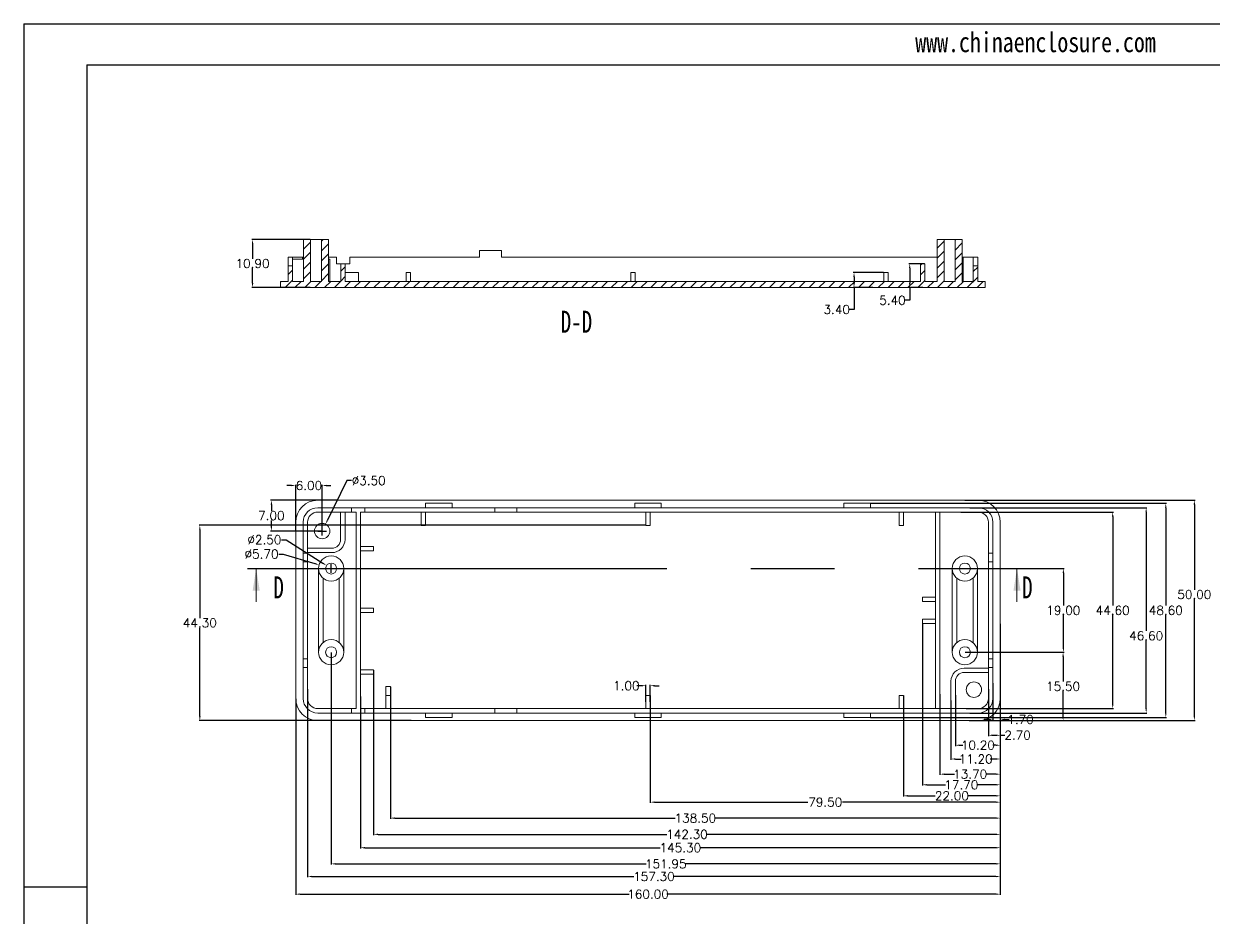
# Model space of a CAD drawing. Header units: inches. Extents: x 3440 to 5010, y 1126 to 1518.
# Drawn here: x 4456.2 to 4726.3, y 1314.8 to 1517.6 of the extents above; entities that cross this region are included whole.
import ezdxf

# ---------------------------------------------------------------- set-up
doc = ezdxf.new("R2010")
doc.units = ezdxf.units.IN
doc.header["$LTSCALE"] = 15
doc.linetypes.add('PHANTOM', pattern=[12.7, 6.35, -1.27, 1.27, -1.27, 1.27, -1.27])
doc.layers.add('文字', color=81, linetype='Continuous')
doc.styles.add('SLDTEXTSTYLE6', font='TXT', dxfattribs={"width": 0.7})
doc.styles.get("Standard").update_dxf_attribs({"font": 'txt', "bigfont": 'gbcbig.shx'})
doc.styles.add('宋体', font='', dxfattribs={"width": 0.8, "height": 3.5})
doc.styles.get('宋体').set_extended_font_data('SimSun')
doc.dimstyles.new('2.5', dxfattribs={"dimtxt": 2, "dimasz": 1, "dimexe": 0.18, "dimexo": 0.0625, "dimgap": 0.09, "dimtad": 0, "dimtih": 1, "dimtoh": 1, "dimzin": 0, "dimdsep": 46, "dimtxsty": 'Standard', "dimcen": 1, "dimadec": 0, "dimazin": 2, "dimtfac": 1, "dimtofl": 0, "dimtmove": 0, "dimatfit": 3, "dimfxl": 0, "dimtolj": 1, "dimtzin": 0, "dimarcsym": 0})

# ---------------------------------------------------------------- blocks, each defined once
blk = doc.blocks.new('*D480')
at = {"color": 0, "lineweight": -2, "transparency": 16777216}
for p, q in [((4676.21, 1367.87), (4676.21, 1359.49)), ((4677.91, 1367.87), (4677.91, 1359.49)), ((4675.21, 1359.67), (4674.21, 1359.67)), ((4678.91, 1359.67), (4679.91, 1359.67))]:
    blk.add_line(p, q, dxfattribs=at)
at = {"color": 0, "transparency": 16777216}
for points in [[(4675.21, 1359.83), (4675.21, 1359.5), (4676.21, 1359.67)], [(4678.91, 1359.83), (4678.91, 1359.5), (4677.91, 1359.67)]]:
    blk.add_solid(points, dxfattribs=at)
at = {"layer": 'Defpoints', "color": 0, "transparency": 16777216}
for p in [(4676.21, 1367.93), (4677.91, 1367.93), (4677.91, 1359.67)]:
    blk.add_point(p, dxfattribs=at)
at = {"color": 0, "transparency": 16777216, "insert": (4682.5, 1359.67), "char_height": 2, "attachment_point": 5}
blk.add_mtext('\\A1;1.70', dxfattribs=at)
blk = doc.blocks.new('*D481')
at = {"color": 0, "lineweight": -2, "transparency": 16777216}
for p, q in [((4675.21, 1366.55), (4675.21, 1355.9)), ((4677.91, 1366.55), (4677.91, 1355.9)), ((4676.21, 1356.08), (4676.91, 1356.08)), ((4677.91, 1356.08), (4678.91, 1356.08))]:
    blk.add_line(p, q, dxfattribs=at)
at = {"color": 0, "transparency": 16777216}
for points in [[(4676.21, 1356.24), (4676.21, 1355.91), (4675.21, 1356.08)], [(4676.91, 1356.24), (4676.91, 1355.91), (4677.91, 1356.08)]]:
    blk.add_solid(points, dxfattribs=at)
at = {"layer": 'Defpoints', "color": 0, "transparency": 16777216}
for p in [(4675.21, 1366.61), (4677.91, 1366.61), (4677.91, 1356.08)]:
    blk.add_point(p, dxfattribs=at)
at = {"color": 0, "transparency": 16777216, "insert": (4681.83, 1356.08), "char_height": 2, "attachment_point": 5}
blk.add_mtext('\\A1;2.70', dxfattribs=at)
blk = doc.blocks.new('*D482')
at = {"color": 0, "lineweight": -2, "transparency": 16777216}
for p, q in [((4677.91, 1367.8), (4677.91, 1353.64)), ((4667.71, 1365.17), (4667.71, 1353.64)), ((4668.71, 1353.82), (4669.39, 1353.82)), ((4676.91, 1353.82), (4676.23, 1353.82))]:
    blk.add_line(p, q, dxfattribs=at)
at = {"color": 0, "transparency": 16777216}
for points in [[(4668.71, 1353.98), (4668.71, 1353.65), (4667.71, 1353.82)], [(4676.91, 1353.98), (4676.91, 1353.65), (4677.91, 1353.82)]]:
    blk.add_solid(points, dxfattribs=at)
at = {"layer": 'Defpoints', "color": 0, "transparency": 16777216}
for p in [(4677.91, 1367.87), (4667.71, 1365.23), (4667.71, 1353.82)]:
    blk.add_point(p, dxfattribs=at)
at = {"color": 0, "transparency": 16777216, "insert": (4672.81, 1353.82), "char_height": 2, "attachment_point": 5}
blk.add_mtext('\\A1;10.20', dxfattribs=at)
blk = doc.blocks.new('*D483')
at = {"color": 0, "lineweight": -2, "transparency": 16777216}
for p, q in [((4677.91, 1367.74), (4677.91, 1350.51)), ((4666.71, 1363.97), (4666.71, 1350.51)), ((4667.71, 1350.69), (4669.05, 1350.69)), ((4676.91, 1350.69), (4675.57, 1350.69))]:
    blk.add_line(p, q, dxfattribs=at)
at = {"color": 0, "transparency": 16777216}
for points in [[(4667.71, 1350.85), (4667.71, 1350.52), (4666.71, 1350.69)], [(4676.91, 1350.85), (4676.91, 1350.52), (4677.91, 1350.69)]]:
    blk.add_solid(points, dxfattribs=at)
at = {"layer": 'Defpoints', "color": 0, "transparency": 16777216}
for p in [(4677.91, 1367.8), (4666.71, 1364.04), (4677.91, 1350.69)]:
    blk.add_point(p, dxfattribs=at)
at = {"color": 0, "transparency": 16777216, "insert": (4672.31, 1350.69), "char_height": 2, "attachment_point": 5}
blk.add_mtext('\\A1;11.20', dxfattribs=at)
blk = doc.blocks.new('*D484')
at = {"color": 0, "lineweight": -2, "transparency": 16777216}
for p, q in [((4664.21, 1365.37), (4664.21, 1347.07)), ((4677.91, 1366.49), (4677.91, 1347.07)), ((4665.21, 1347.25), (4667.47, 1347.25)), ((4676.91, 1347.25), (4674.65, 1347.25))]:
    blk.add_line(p, q, dxfattribs=at)
at = {"color": 0, "transparency": 16777216}
for points in [[(4665.21, 1347.41), (4665.21, 1347.08), (4664.21, 1347.25)], [(4676.91, 1347.41), (4676.91, 1347.08), (4677.91, 1347.25)]]:
    blk.add_solid(points, dxfattribs=at)
at = {"layer": 'Defpoints', "color": 0, "transparency": 16777216}
for p in [(4664.21, 1365.43), (4677.91, 1366.55), (4677.91, 1347.25)]:
    blk.add_point(p, dxfattribs=at)
at = {"color": 0, "transparency": 16777216, "insert": (4671.06, 1347.25), "char_height": 2, "attachment_point": 5}
blk.add_mtext('\\A1;13.70', dxfattribs=at)
blk = doc.blocks.new('*D485')
at = {"color": 0, "lineweight": -2, "transparency": 16777216}
for p, q in [((4677.91, 1367.68), (4677.91, 1342.15)), ((4655.91, 1365.07), (4655.91, 1342.15)), ((4656.91, 1342.33), (4663.15, 1342.33)), ((4676.91, 1342.33), (4670.67, 1342.33))]:
    blk.add_line(p, q, dxfattribs=at)
at = {"color": 0, "transparency": 16777216}
for points in [[(4656.91, 1342.5), (4656.91, 1342.16), (4655.91, 1342.33)], [(4676.91, 1342.5), (4676.91, 1342.16), (4677.91, 1342.33)]]:
    blk.add_solid(points, dxfattribs=at)
at = {"layer": 'Defpoints', "color": 0, "transparency": 16777216}
for p in [(4677.91, 1367.74), (4655.91, 1365.13), (4677.91, 1342.33)]:
    blk.add_point(p, dxfattribs=at)
at = {"color": 0, "transparency": 16777216, "insert": (4666.91, 1342.33), "char_height": 2, "attachment_point": 5}
blk.add_mtext('\\A1;22.00', dxfattribs=at)
blk = doc.blocks.new('*D486')
at = {"color": 0, "lineweight": -2, "transparency": 16777216}
for p, q in [((4677.91, 1367.62), (4677.91, 1340.71)), ((4598.41, 1365.07), (4598.41, 1340.71)), ((4599.41, 1340.89), (4634.24, 1340.89)), ((4676.91, 1340.89), (4642.08, 1340.89))]:
    blk.add_line(p, q, dxfattribs=at)
at = {"color": 0, "transparency": 16777216}
for points in [[(4599.41, 1341.06), (4599.41, 1340.73), (4598.41, 1340.89)], [(4676.91, 1341.06), (4676.91, 1340.73), (4677.91, 1340.89)]]:
    blk.add_solid(points, dxfattribs=at)
at = {"layer": 'Defpoints', "color": 0, "transparency": 16777216}
for p in [(4677.91, 1367.68), (4598.41, 1365.13), (4677.91, 1340.89)]:
    blk.add_point(p, dxfattribs=at)
at = {"color": 0, "transparency": 16777216, "insert": (4638.16, 1340.89), "char_height": 2, "attachment_point": 5}
blk.add_mtext('\\A1;79.50', dxfattribs=at)
blk = doc.blocks.new('*D487')
at = {"color": 0, "lineweight": -2, "transparency": 16777216}
for p, q in [((4677.91, 1372.6), (4677.91, 1337.09)), ((4539.41, 1367.07), (4539.41, 1337.09)), ((4540.41, 1337.27), (4604.07, 1337.27)), ((4676.91, 1337.27), (4613.25, 1337.27))]:
    blk.add_line(p, q, dxfattribs=at)
at = {"color": 0, "transparency": 16777216}
for points in [[(4540.41, 1337.44), (4540.41, 1337.11), (4539.41, 1337.27)], [(4676.91, 1337.44), (4676.91, 1337.11), (4677.91, 1337.27)]]:
    blk.add_solid(points, dxfattribs=at)
at = {"layer": 'Defpoints', "color": 0, "transparency": 16777216}
for p in [(4677.91, 1372.66), (4539.41, 1367.13), (4677.91, 1337.27)]:
    blk.add_point(p, dxfattribs=at)
at = {"color": 0, "transparency": 16777216, "insert": (4608.66, 1337.27), "char_height": 2, "attachment_point": 5}
blk.add_mtext('\\A1;138.50', dxfattribs=at)
blk = doc.blocks.new('*D488')
at = {"color": 0, "lineweight": -2, "transparency": 16777216}
for p, q in [((4677.91, 1367.55), (4677.91, 1330.37)), ((4532.61, 1364.87), (4532.61, 1330.37)), ((4533.61, 1330.55), (4600.67, 1330.55)), ((4676.91, 1330.55), (4609.85, 1330.55))]:
    blk.add_line(p, q, dxfattribs=at)
at = {"color": 0, "transparency": 16777216}
for points in [[(4533.61, 1330.71), (4533.61, 1330.38), (4532.61, 1330.55)], [(4676.91, 1330.71), (4676.91, 1330.38), (4677.91, 1330.55)]]:
    blk.add_solid(points, dxfattribs=at)
at = {"layer": 'Defpoints', "color": 0, "transparency": 16777216}
for p in [(4677.91, 1367.62), (4532.61, 1364.93), (4677.91, 1330.55)]:
    blk.add_point(p, dxfattribs=at)
at = {"color": 0, "transparency": 16777216, "insert": (4605.26, 1330.55), "char_height": 2, "attachment_point": 5}
blk.add_mtext('\\A1;145.30', dxfattribs=at)
blk = doc.blocks.new('*D489')
at = {"color": 0, "lineweight": -2, "transparency": 16777216}
for p, q in [((4677.91, 1370.19), (4677.91, 1323.84)), ((4520.61, 1366.54), (4520.61, 1323.84)), ((4521.61, 1324.02), (4594.67, 1324.02)), ((4676.91, 1324.02), (4603.85, 1324.02))]:
    blk.add_line(p, q, dxfattribs=at)
at = {"color": 0, "transparency": 16777216}
for points in [[(4521.61, 1324.18), (4521.61, 1323.85), (4520.61, 1324.02)], [(4676.91, 1324.18), (4676.91, 1323.85), (4677.91, 1324.02)]]:
    blk.add_solid(points, dxfattribs=at)
at = {"layer": 'Defpoints', "color": 0, "transparency": 16777216}
for p in [(4677.91, 1370.25), (4520.61, 1366.61), (4677.91, 1324.02)]:
    blk.add_point(p, dxfattribs=at)
at = {"color": 0, "transparency": 16777216, "insert": (4599.26, 1324.02), "char_height": 2, "attachment_point": 5}
blk.add_mtext('\\A1;157.30', dxfattribs=at)
blk = doc.blocks.new('*D490')
at = {"color": 0, "lineweight": -2, "transparency": 16777216}
for p, q in [((4517.91, 1364.37), (4517.91, 1319.83)), ((4677.91, 1366.55), (4677.91, 1319.83)), ((4518.91, 1320.01), (4593.65, 1320.01)), ((4676.91, 1320.01), (4602.17, 1320.01))]:
    blk.add_line(p, q, dxfattribs=at)
at = {"color": 0, "transparency": 16777216}
for points in [[(4518.91, 1320.18), (4518.91, 1319.85), (4517.91, 1320.01)], [(4676.91, 1320.18), (4676.91, 1319.85), (4677.91, 1320.01)]]:
    blk.add_solid(points, dxfattribs=at)
at = {"layer": 'Defpoints', "color": 0, "transparency": 16777216}
for p in [(4517.91, 1364.43), (4677.91, 1366.61), (4677.91, 1320.01)]:
    blk.add_point(p, dxfattribs=at)
at = {"color": 0, "transparency": 16777216, "insert": (4597.91, 1320.01), "char_height": 2, "attachment_point": 5}
blk.add_mtext('\\A1;160.00', dxfattribs=at)
blk = doc.blocks.new('*D491')
at = {"color": 0, "lineweight": -2, "transparency": 16777216}
for p, q in [((4596.41, 1367.33), (4595.41, 1367.33)), ((4597.41, 1363.69), (4597.41, 1367.51)), ((4598.41, 1363.69), (4598.41, 1367.51)), ((4599.41, 1367.33), (4600.41, 1367.33))]:
    blk.add_line(p, q, dxfattribs=at)
at = {"color": 0, "transparency": 16777216}
for points in [[(4596.41, 1367.49), (4596.41, 1367.16), (4597.41, 1367.33)], [(4599.41, 1367.49), (4599.41, 1367.16), (4598.41, 1367.33)]]:
    blk.add_solid(points, dxfattribs=at)
at = {"layer": 'Defpoints', "color": 0, "transparency": 16777216}
for p in [(4597.41, 1367.33), (4597.41, 1363.63), (4598.41, 1363.63)]:
    blk.add_point(p, dxfattribs=at)
at = {"color": 0, "transparency": 16777216, "insert": (4592.99, 1367.33), "char_height": 2, "attachment_point": 5}
blk.add_mtext('\\A1;1.00', dxfattribs=at)
blk = doc.blocks.new('*D492')
at = {"color": 0, "lineweight": -2, "transparency": 16777216}
for p, q in [((4660.21, 1381.37), (4660.21, 1344.66)), ((4677.91, 1381.37), (4677.91, 1344.66)), ((4661.21, 1344.84), (4665.47, 1344.84)), ((4676.91, 1344.84), (4672.65, 1344.84))]:
    blk.add_line(p, q, dxfattribs=at)
at = {"color": 0, "transparency": 16777216}
for points in [[(4661.21, 1345.01), (4661.21, 1344.68), (4660.21, 1344.84)], [(4676.91, 1345.01), (4676.91, 1344.68), (4677.91, 1344.84)]]:
    blk.add_solid(points, dxfattribs=at)
at = {"layer": 'Defpoints', "color": 0, "transparency": 16777216}
for p in [(4660.21, 1381.43), (4677.91, 1381.43), (4677.91, 1344.84)]:
    blk.add_point(p, dxfattribs=at)
at = {"color": 0, "transparency": 16777216, "insert": (4669.06, 1344.84), "char_height": 2, "attachment_point": 5}
blk.add_mtext('\\A1;17.70', dxfattribs=at)
blk = doc.blocks.new('*D493')
at = {"color": 0, "lineweight": -2, "transparency": 16777216}
for p, q in [((4535.61, 1370.87), (4535.61, 1333.41)), ((4677.91, 1370.87), (4677.91, 1333.41)), ((4536.61, 1333.59), (4602.17, 1333.59)), ((4676.91, 1333.59), (4611.35, 1333.59))]:
    blk.add_line(p, q, dxfattribs=at)
at = {"color": 0, "transparency": 16777216}
for points in [[(4536.61, 1333.75), (4536.61, 1333.42), (4535.61, 1333.59)], [(4676.91, 1333.75), (4676.91, 1333.42), (4677.91, 1333.59)]]:
    blk.add_solid(points, dxfattribs=at)
at = {"layer": 'Defpoints', "color": 0, "transparency": 16777216}
for p in [(4535.61, 1370.93), (4677.91, 1370.93), (4677.91, 1333.59)]:
    blk.add_point(p, dxfattribs=at)
at = {"color": 0, "transparency": 16777216, "insert": (4606.76, 1333.59), "char_height": 2, "attachment_point": 5}
blk.add_mtext('\\A1;142.30', dxfattribs=at)
blk = doc.blocks.new('*D494')
at = {"color": 0, "lineweight": -2, "transparency": 16777216}
for p, q in [((4525.96, 1374.87), (4525.96, 1326.71)), ((4677.91, 1373.86), (4677.91, 1326.71)), ((4526.96, 1326.89), (4597.51, 1326.89)), ((4676.91, 1326.89), (4606.36, 1326.89))]:
    blk.add_line(p, q, dxfattribs=at)
at = {"color": 0, "transparency": 16777216}
for points in [[(4526.96, 1327.06), (4526.96, 1326.73), (4525.96, 1326.89)], [(4676.91, 1327.06), (4676.91, 1326.73), (4677.91, 1326.89)]]:
    blk.add_solid(points, dxfattribs=at)
at = {"layer": 'Defpoints', "color": 0, "transparency": 16777216}
for p in [(4525.96, 1374.93), (4677.91, 1373.93), (4677.91, 1326.89)]:
    blk.add_point(p, dxfattribs=at)
at = {"color": 0, "transparency": 16777216, "insert": (4601.94, 1326.89), "char_height": 2, "attachment_point": 5}
blk.add_mtext('\\A1;151.95', dxfattribs=at)
blk = doc.blocks.new('*D495')
at = {"color": 0, "lineweight": -2, "transparency": 16777216}
for p, q in [((4516.91, 1412.76), (4515.91, 1412.76)), ((4517.91, 1402.49), (4517.91, 1412.94)), ((4523.91, 1402.49), (4523.91, 1412.94)), ((4524.91, 1412.76), (4525.91, 1412.76))]:
    blk.add_line(p, q, dxfattribs=at)
at = {"color": 0, "transparency": 16777216}
for points in [[(4516.91, 1412.93), (4516.91, 1412.6), (4517.91, 1412.76)], [(4524.91, 1412.93), (4524.91, 1412.6), (4523.91, 1412.76)]]:
    blk.add_solid(points, dxfattribs=at)
at = {"layer": 'Defpoints', "color": 0, "transparency": 16777216}
for p in [(4517.91, 1412.76), (4517.91, 1402.43), (4523.91, 1402.43)]:
    blk.add_point(p, dxfattribs=at)
at = {"color": 0, "transparency": 16777216, "insert": (4520.91, 1412.76), "char_height": 2, "attachment_point": 5}
blk.add_mtext('\\A1;6.00', dxfattribs=at)
blk = doc.blocks.new('*D496')
at = {"color": 0, "lineweight": -2, "transparency": 16777216}
for p, q in [((4527.52, 1409.43), (4512.21, 1409.43)), ((4512.39, 1408.43), (4512.39, 1407.02)), ((4512.39, 1403.43), (4512.39, 1404.84)), ((4523.85, 1402.43), (4512.21, 1402.43))]:
    blk.add_line(p, q, dxfattribs=at)
at = {"color": 0, "transparency": 16777216}
for points in [[(4512.23, 1408.43), (4512.56, 1408.43), (4512.39, 1409.43)], [(4512.23, 1403.43), (4512.56, 1403.43), (4512.39, 1402.43)]]:
    blk.add_solid(points, dxfattribs=at)
at = {"layer": 'Defpoints', "color": 0, "transparency": 16777216}
for p in [(4512.39, 1409.43), (4527.59, 1409.43), (4523.91, 1402.43)]:
    blk.add_point(p, dxfattribs=at)
at = {"color": 0, "transparency": 16777216, "insert": (4512.39, 1405.93), "char_height": 2, "attachment_point": 5}
blk.add_mtext('\\A1;7.00', dxfattribs=at)
blk = doc.blocks.new('*D497')
at = {"color": 0, "lineweight": -2, "transparency": 16777216}
for p, q in [((4529.55, 1413.88), (4525.13, 1404.89)), ((4530.55, 1413.88), (4529.55, 1413.88)), ((4522.91, 1402.43), (4524.91, 1402.43)), ((4523.91, 1401.43), (4523.91, 1403.43))]:
    blk.add_line(p, q, dxfattribs=at)
at = {"color": 0, "transparency": 16777216}
blk.add_solid([(4524.98, 1404.97), (4525.28, 1404.82), (4524.68, 1404)], dxfattribs=at)
at = {"layer": 'Defpoints', "color": 0, "transparency": 16777216}
for p in [(4524.68, 1404), (4523.14, 1400.86)]:
    blk.add_point(p, dxfattribs=at)
at = {"color": 0, "transparency": 16777216, "insert": (4534.48, 1413.88), "char_height": 2, "attachment_point": 5}
blk.add_mtext('\\A1;∅3.50', dxfattribs=at)
blk = doc.blocks.new('*D498')
at = {"color": 0, "lineweight": -2, "transparency": 16777216}
for p, q in [((4514.07, 1397.21), (4515.07, 1397.21)), ((4515.07, 1397.21), (4522.27, 1395.04)), ((4524.96, 1393.93), (4526.96, 1393.93)), ((4525.96, 1392.93), (4525.96, 1394.93))]:
    blk.add_line(p, q, dxfattribs=at)
at = {"color": 0, "transparency": 16777216}
blk.add_solid([(4522.32, 1395.2), (4522.23, 1394.88), (4523.23, 1394.75)], dxfattribs=at)
at = {"layer": 'Defpoints', "color": 0, "transparency": 16777216}
for p in [(4523.23, 1394.75), (4528.69, 1393.11)]:
    blk.add_point(p, dxfattribs=at)
at = {"color": 0, "transparency": 16777216, "insert": (4510.15, 1397.21), "char_height": 2, "attachment_point": 5}
blk.add_mtext('\\A1;∅5.70', dxfattribs=at)
blk = doc.blocks.new('*D499')
at = {"color": 0, "lineweight": -2, "transparency": 16777216}
for p, q in [((4514.72, 1400.46), (4515.72, 1400.46)), ((4515.72, 1400.46), (4524.06, 1395.14)), ((4524.96, 1393.93), (4526.96, 1393.93)), ((4525.96, 1392.93), (4525.96, 1394.93))]:
    blk.add_line(p, q, dxfattribs=at)
at = {"color": 0, "transparency": 16777216}
blk.add_solid([(4524.15, 1395.28), (4523.97, 1395), (4524.91, 1394.6)], dxfattribs=at)
at = {"layer": 'Defpoints', "color": 0, "transparency": 16777216}
for p in [(4524.91, 1394.6), (4527.01, 1393.26)]:
    blk.add_point(p, dxfattribs=at)
at = {"color": 0, "transparency": 16777216, "insert": (4510.8, 1400.46), "char_height": 2, "attachment_point": 5}
blk.add_mtext('\\A1;∅2.50', dxfattribs=at)
blk = doc.blocks.new('*D501')
at = {"color": 0, "lineweight": -2, "transparency": 16777216}
for p, q in [((4669.85, 1409.43), (4722.15, 1409.43)), ((4721.97, 1408.43), (4721.97, 1389.12)), ((4721.97, 1360.43), (4721.97, 1386.94)), ((4670.85, 1359.43), (4722.15, 1359.43))]:
    blk.add_line(p, q, dxfattribs=at)
at = {"color": 0, "transparency": 16777216}
for points in [[(4721.81, 1408.43), (4722.14, 1408.43), (4721.97, 1409.43)], [(4721.81, 1360.43), (4722.14, 1360.43), (4721.97, 1359.43)]]:
    blk.add_solid(points, dxfattribs=at)
at = {"layer": 'Defpoints', "color": 0, "transparency": 16777216}
for p in [(4669.79, 1409.43), (4721.97, 1409.43), (4670.79, 1359.43)]:
    blk.add_point(p, dxfattribs=at)
at = {"color": 0, "transparency": 16777216, "insert": (4721.97, 1388.03), "char_height": 2, "attachment_point": 5}
blk.add_mtext('\\A1;50.00', dxfattribs=at)
blk = doc.blocks.new('*D502')
at = {"color": 0, "lineweight": -2, "transparency": 16777216}
for p, q in [((4670.99, 1407.73), (4711.21, 1407.73)), ((4711.03, 1406.73), (4711.03, 1379.75)), ((4711.03, 1362.13), (4711.03, 1377.57)), ((4670.99, 1361.13), (4711.21, 1361.13))]:
    blk.add_line(p, q, dxfattribs=at)
at = {"color": 0, "transparency": 16777216}
for points in [[(4710.86, 1406.73), (4711.2, 1406.73), (4711.03, 1407.73)], [(4710.86, 1362.13), (4711.2, 1362.13), (4711.03, 1361.13)]]:
    blk.add_solid(points, dxfattribs=at)
at = {"layer": 'Defpoints', "color": 0, "transparency": 16777216}
for p in [(4670.93, 1407.73), (4711.03, 1407.73), (4670.93, 1361.13)]:
    blk.add_point(p, dxfattribs=at)
at = {"color": 0, "transparency": 16777216, "insert": (4711.03, 1378.66), "char_height": 2, "attachment_point": 5}
blk.add_mtext('\\A1;46.60', dxfattribs=at)
blk = doc.blocks.new('*D503')
at = {"color": 0, "lineweight": -2, "transparency": 16777216}
for p, q in [((4668.91, 1406.73), (4703.61, 1406.73)), ((4703.43, 1405.73), (4703.43, 1385.52)), ((4703.43, 1363.13), (4703.43, 1383.34)), ((4670.18, 1362.13), (4703.61, 1362.13))]:
    blk.add_line(p, q, dxfattribs=at)
at = {"color": 0, "transparency": 16777216}
for points in [[(4703.26, 1405.73), (4703.6, 1405.73), (4703.43, 1406.73)], [(4703.26, 1363.13), (4703.6, 1363.13), (4703.43, 1362.13)]]:
    blk.add_solid(points, dxfattribs=at)
at = {"layer": 'Defpoints', "color": 0, "transparency": 16777216}
for p in [(4668.85, 1406.73), (4670.12, 1362.13), (4703.43, 1362.13)]:
    blk.add_point(p, dxfattribs=at)
at = {"color": 0, "transparency": 16777216, "insert": (4703.43, 1384.43), "char_height": 2, "attachment_point": 5}
blk.add_mtext('\\A1;44.60', dxfattribs=at)
blk = doc.blocks.new('*D504')
at = {"color": 0, "lineweight": -2, "transparency": 16777216}
for p, q in [((4669.92, 1393.93), (4692.41, 1393.93)), ((4692.23, 1392.93), (4692.23, 1385.52)), ((4692.23, 1375.93), (4692.23, 1383.34)), ((4669.92, 1374.93), (4692.41, 1374.93))]:
    blk.add_line(p, q, dxfattribs=at)
at = {"color": 0, "transparency": 16777216}
for points in [[(4692.06, 1392.93), (4692.4, 1392.93), (4692.23, 1393.93)], [(4692.06, 1375.93), (4692.4, 1375.93), (4692.23, 1374.93)]]:
    blk.add_solid(points, dxfattribs=at)
at = {"layer": 'Defpoints', "color": 0, "transparency": 16777216}
for p in [(4669.86, 1393.93), (4669.86, 1374.93), (4692.23, 1374.93)]:
    blk.add_point(p, dxfattribs=at)
at = {"color": 0, "transparency": 16777216, "insert": (4692.23, 1384.43), "char_height": 2, "attachment_point": 5}
blk.add_mtext('\\A1;19.00', dxfattribs=at)
blk = doc.blocks.new('*D505')
at = {"color": 0, "lineweight": -2, "transparency": 16777216}
for p, q in [((4669.92, 1374.93), (4692.34, 1374.93)), ((4692.16, 1373.93), (4692.16, 1368.27)), ((4692.16, 1360.43), (4692.16, 1366.09)), ((4670.92, 1359.43), (4692.34, 1359.43))]:
    blk.add_line(p, q, dxfattribs=at)
at = {"color": 0, "transparency": 16777216}
for points in [[(4691.99, 1373.93), (4692.33, 1373.93), (4692.16, 1374.93)], [(4691.99, 1360.43), (4692.33, 1360.43), (4692.16, 1359.43)]]:
    blk.add_solid(points, dxfattribs=at)
at = {"layer": 'Defpoints', "color": 0, "transparency": 16777216}
for p in [(4669.86, 1374.93), (4670.85, 1359.43), (4692.16, 1359.43)]:
    blk.add_point(p, dxfattribs=at)
at = {"color": 0, "transparency": 16777216, "insert": (4692.16, 1367.18), "char_height": 2, "attachment_point": 5}
blk.add_mtext('\\A1;15.50', dxfattribs=at)
blk = doc.blocks.new('*D506')
at = {"color": 0, "lineweight": -2, "transparency": 16777216}
for p, q in [((4597.35, 1403.73), (4495.96, 1403.73)), ((4496.14, 1402.73), (4496.14, 1382.67)), ((4496.14, 1360.43), (4496.14, 1380.49)), ((4544.14, 1359.43), (4495.96, 1359.43))]:
    blk.add_line(p, q, dxfattribs=at)
at = {"color": 0, "transparency": 16777216}
for points in [[(4495.97, 1402.73), (4496.31, 1402.73), (4496.14, 1403.73)], [(4495.97, 1360.43), (4496.31, 1360.43), (4496.14, 1359.43)]]:
    blk.add_solid(points, dxfattribs=at)
at = {"layer": 'Defpoints', "color": 0, "transparency": 16777216}
for p in [(4597.41, 1403.73), (4496.14, 1359.43), (4544.21, 1359.43)]:
    blk.add_point(p, dxfattribs=at)
at = {"color": 0, "transparency": 16777216, "insert": (4496.14, 1381.58), "char_height": 2, "attachment_point": 5}
blk.add_mtext('\\A1;44.30', dxfattribs=at)
blk = doc.blocks.new('*D507')
at = {"color": 0, "lineweight": -2, "transparency": 16777216}
for p, q in [((4648.47, 1408.73), (4715.67, 1408.73)), ((4715.49, 1407.73), (4715.49, 1385.52)), ((4715.49, 1361.13), (4715.49, 1383.34)), ((4648.47, 1360.13), (4715.67, 1360.13))]:
    blk.add_line(p, q, dxfattribs=at)
at = {"color": 0, "transparency": 16777216}
for points in [[(4715.32, 1407.73), (4715.65, 1407.73), (4715.49, 1408.73)], [(4715.32, 1361.13), (4715.65, 1361.13), (4715.49, 1360.13)]]:
    blk.add_solid(points, dxfattribs=at)
at = {"layer": 'Defpoints', "color": 0, "transparency": 16777216}
for p in [(4648.41, 1408.73), (4648.41, 1360.13), (4715.49, 1360.13)]:
    blk.add_point(p, dxfattribs=at)
at = {"color": 0, "transparency": 16777216, "insert": (4715.49, 1384.43), "char_height": 2, "attachment_point": 5}
blk.add_mtext('\\A1;48.60', dxfattribs=at)
blk = doc.blocks.new('*D521')
at = {"color": 0, "lineweight": -2, "transparency": 16777216}
for p, q in [((4521.21, 1468.61), (4507.94, 1468.61)), ((4508.12, 1467.61), (4508.12, 1464.25)), ((4508.12, 1458.71), (4508.12, 1462.07)), ((4521.21, 1457.71), (4507.94, 1457.71))]:
    blk.add_line(p, q, dxfattribs=at)
at = {"color": 0, "transparency": 16777216}
for points in [[(4507.95, 1467.61), (4508.28, 1467.61), (4508.12, 1468.61)], [(4507.95, 1458.71), (4508.28, 1458.71), (4508.12, 1457.71)]]:
    blk.add_solid(points, dxfattribs=at)
at = {"layer": 'Defpoints', "color": 0, "transparency": 16777216}
for p in [(4521.28, 1468.61), (4508.12, 1457.71), (4521.28, 1457.71)]:
    blk.add_point(p, dxfattribs=at)
at = {"color": 0, "transparency": 16777216, "insert": (4508.12, 1463.16), "char_height": 2, "attachment_point": 5}
blk.add_mtext('\\A1;10.90', dxfattribs=at)
blk = doc.blocks.new('*D522')
at = {"color": 0, "lineweight": -2, "transparency": 16777216}
for p, q in [((4651.41, 1461.11), (4644.51, 1461.11)), ((4644.69, 1460.11), (4644.69, 1458.71)), ((4648.94, 1457.71), (4644.51, 1457.71)), ((4644.69, 1457.71), (4644.69, 1452.71)), ((4644.69, 1452.71), (4643.69, 1452.71))]:
    blk.add_line(p, q, dxfattribs=at)
at = {"color": 0, "transparency": 16777216}
for points in [[(4644.53, 1460.11), (4644.86, 1460.11), (4644.69, 1461.11)], [(4644.53, 1458.71), (4644.86, 1458.71), (4644.69, 1457.71)]]:
    blk.add_solid(points, dxfattribs=at)
at = {"layer": 'Defpoints', "color": 0, "transparency": 16777216}
for p in [(4644.69, 1461.11), (4651.48, 1461.11), (4649, 1457.71)]:
    blk.add_point(p, dxfattribs=at)
at = {"color": 0, "transparency": 16777216, "insert": (4640.77, 1452.71), "char_height": 2, "attachment_point": 5}
blk.add_mtext('\\A1;3.40', dxfattribs=at)
blk = doc.blocks.new('*D523')
at = {"color": 0, "lineweight": -2, "transparency": 16777216}
for p, q in [((4660.71, 1463.11), (4657.16, 1463.11)), ((4657.34, 1462.11), (4657.34, 1458.71)), ((4660.35, 1457.71), (4657.16, 1457.71)), ((4657.34, 1457.71), (4657.34, 1454.8)), ((4657.34, 1454.8), (4656.34, 1454.8))]:
    blk.add_line(p, q, dxfattribs=at)
at = {"color": 0, "transparency": 16777216}
for points in [[(4657.17, 1462.11), (4657.51, 1462.11), (4657.34, 1463.11)], [(4657.17, 1458.71), (4657.51, 1458.71), (4657.34, 1457.71)]]:
    blk.add_solid(points, dxfattribs=at)
at = {"layer": 'Defpoints', "color": 0, "transparency": 16777216}
for p in [(4660.78, 1463.11), (4657.34, 1457.71), (4660.42, 1457.71)]:
    blk.add_point(p, dxfattribs=at)
at = {"color": 0, "transparency": 16777216, "insert": (4653.42, 1454.8), "char_height": 2, "attachment_point": 5}
blk.add_mtext('\\A1;5.40', dxfattribs=at)

msp = doc.modelspace()

# ---------------------------------------------------------------- hatches: boundary and pattern name
at = {"linetype": 'Continuous', "lineweight": 0}
h = msp.add_hatch(dxfattribs=at)
h.set_pattern_fill('ANSI31', color=4, scale=0.5, style=0)
h.paths.add_polyline_path([(4525.375, 1459.106), (4525.375, 1468.606), (4523.775, 1468.606), (4523.775, 1459.106), (4521.275, 1459.106), (4521.275, 1468.606), (4519.675, 1468.606), (4519.675, 1459.106), (4517.175, 1459.106), (4517.175, 1462.606), (4516.175, 1462.606), (4516.175, 1459.106), (4514.475, 1459.106), (4514.475, 1457.706), (4674.475, 1457.706), (4674.475, 1459.106), (4672.775, 1459.106), (4672.775, 1462.606), (4671.775, 1462.606), (4671.775, 1459.106), (4669.275, 1459.106), (4669.275, 1468.606), (4667.675, 1468.606), (4667.675, 1459.106), (4665.175, 1459.106), (4665.175, 1468.606), (4663.575, 1468.606), (4663.575, 1459.106), (4660.775, 1459.106), (4660.775, 1463.106), (4659.775, 1463.106), (4659.775, 1459.106), (4529.175, 1459.106), (4529.175, 1463.106), (4528.175, 1463.106), (4528.175, 1459.106)], flags=0)

# ---------------------------------------------------------------- linework, layer by layer
for p, q in [((4456.165, 1517.567), (5010.438, 1517.567)), ((4456.165, 1517.567), (4456.165, 1125.657)), ((4470.507, 1508.236), (5001.107, 1508.236)), ((4470.507, 1508.236), (4470.507, 1134.988)), ((4470.507, 1321.612), (4456.165, 1321.612))]:
    msp.add_line(p, q)
at = {"color": 7, "linetype": 'Continuous', "lineweight": 15}
for p, q in [((4519.675, 1468.606), (4519.675, 1459.106)), ((4521.275, 1468.606), (4519.675, 1468.606)), ((4521.275, 1459.106), (4521.275, 1468.606)), ((4523.775, 1468.606), (4521.275, 1468.606)), ((4523.775, 1468.606), (4523.775, 1459.106)), ((4525.375, 1468.606), (4523.775, 1468.606)), ((4525.375, 1468.606), (4525.375, 1459.106)), ((4663.575, 1468.606), (4663.575, 1459.106)), ((4665.175, 1468.606), (4663.575, 1468.606)), ((4665.175, 1468.606), (4665.175, 1459.106)), ((4665.175, 1468.606), (4667.675, 1468.606)), ((4667.675, 1459.106), (4667.675, 1468.606)), ((4669.275, 1468.606), (4667.675, 1468.606)), ((4669.275, 1459.106), (4669.275, 1468.606)), ((4517.175, 1464.606), (4516.175, 1464.606)), ((4516.175, 1462.606), (4516.175, 1464.606)), ((4517.175, 1464.606), (4517.175, 1462.606)), ((4519.475, 1464.606), (4517.175, 1464.606)), ((4517.175, 1464.106), (4519.675, 1464.106)), ((4519.675, 1464.606), (4519.475, 1464.606)), ((4527.175, 1464.606), (4525.375, 1464.606)), ((4525.375, 1464.106), (4525.675, 1464.106)), ((4525.675, 1464.106), (4525.675, 1459.106)), ((4527.175, 1463.106), (4527.175, 1464.606)), ((4530.175, 1463.106), (4530.175, 1464.606)), ((4559.675, 1464.606), (4530.175, 1464.606)), ((4559.675, 1466.106), (4559.675, 1464.606)), ((4559.675, 1466.106), (4564.675, 1466.106)), ((4564.675, 1466.106), (4564.675, 1464.606)), ((4663.575, 1464.606), (4564.675, 1464.606)), ((4669.475, 1464.606), (4669.275, 1464.606)), ((4669.475, 1464.606), (4669.475, 1459.106)), ((4671.775, 1464.606), (4669.475, 1464.606)), ((4671.775, 1464.606), (4672.775, 1464.606)), ((4671.775, 1462.606), (4671.775, 1464.606)), ((4672.775, 1464.606), (4672.775, 1462.606)), ((4516.175, 1459.106), (4516.175, 1462.606)), ((4517.175, 1462.606), (4516.175, 1462.606)), ((4517.175, 1459.106), (4517.175, 1462.606)), ((4527.175, 1463.106), (4528.175, 1463.106)), ((4528.175, 1459.106), (4528.175, 1463.106)), ((4529.175, 1463.106), (4528.175, 1463.106)), ((4529.175, 1463.106), (4529.175, 1459.106)), ((4529.175, 1463.106), (4530.175, 1463.106)), ((4659.775, 1463.106), (4659.775, 1459.106)), ((4660.775, 1463.106), (4659.775, 1463.106)), ((4660.775, 1459.106), (4660.775, 1463.106)), ((4671.775, 1462.606), (4671.775, 1459.106)), ((4672.775, 1462.606), (4671.775, 1462.606)), ((4672.775, 1462.606), (4672.775, 1459.106)), ((4514.475, 1459.106), (4516.175, 1459.106)), ((4514.475, 1457.706), (4514.475, 1459.106)), ((4517.175, 1459.106), (4519.675, 1459.106)), ((4521.275, 1459.106), (4523.775, 1459.106)), ((4525.375, 1459.106), (4528.175, 1459.106)), ((4529.175, 1461.106), (4532.175, 1461.106)), ((4529.175, 1459.106), (4659.775, 1459.106)), ((4532.175, 1461.106), (4532.175, 1459.106)), ((4542.975, 1461.106), (4542.975, 1459.106)), ((4542.975, 1461.106), (4543.975, 1461.106)), ((4543.975, 1461.106), (4543.975, 1459.106)), ((4594.975, 1461.106), (4593.975, 1461.106)), ((4593.975, 1461.106), (4593.975, 1459.106)), ((4594.975, 1461.106), (4594.975, 1459.106)), ((4652.475, 1461.106), (4651.475, 1461.106)), ((4651.475, 1461.106), (4651.475, 1459.106)), ((4652.475, 1461.106), (4652.475, 1459.106)), ((4660.775, 1459.106), (4663.575, 1459.106)), ((4665.175, 1459.106), (4667.675, 1459.106)), ((4669.275, 1459.106), (4671.775, 1459.106)), ((4672.775, 1459.106), (4674.475, 1459.106)), ((4674.475, 1459.106), (4674.475, 1457.706)), ((4514.475, 1457.706), (4674.475, 1457.706)), ((4672.91, 1409.428), (4522.91, 1409.428)), ((4530.61, 1407.728), (4522.91, 1407.728)), ((4530.61, 1406.728), (4530.61, 1407.728)), ((4533.61, 1407.728), (4530.61, 1407.728)), ((4533.61, 1407.728), (4533.61, 1406.728)), ((4563.11, 1407.728), (4533.61, 1407.728)), ((4547.41, 1407.728), (4547.41, 1408.728)), ((4547.41, 1408.728), (4553.41, 1408.728)), ((4553.41, 1408.728), (4553.41, 1407.728)), ((4568.11, 1407.728), (4563.11, 1407.728)), ((4563.11, 1407.728), (4563.11, 1406.728)), ((4568.11, 1406.728), (4568.11, 1407.728)), ((4672.91, 1407.728), (4568.11, 1407.728)), ((4594.91, 1407.728), (4594.91, 1408.728)), ((4594.91, 1408.728), (4600.91, 1408.728)), ((4600.91, 1408.728), (4600.91, 1407.728)), ((4642.41, 1408.728), (4648.41, 1408.728)), ((4642.41, 1407.728), (4642.41, 1408.728)), ((4648.41, 1408.728), (4648.41, 1407.728)), ((4530.61, 1406.728), (4522.91, 1406.728)), ((4528.11, 1406.728), (4528.11, 1400.528)), ((4529.11, 1400.528), (4529.11, 1406.728)), ((4530.61, 1406.728), (4531.61, 1406.728)), ((4531.61, 1406.728), (4531.61, 1362.128)), ((4532.61, 1362.128), (4532.61, 1406.728)), ((4532.61, 1406.728), (4533.61, 1406.728)), ((4563.11, 1406.728), (4533.61, 1406.728)), ((4546.41, 1406.728), (4546.41, 1403.728)), ((4547.41, 1403.728), (4547.41, 1406.728)), ((4563.11, 1406.728), (4568.11, 1406.728)), ((4672.91, 1406.728), (4568.11, 1406.728)), ((4597.41, 1403.728), (4597.41, 1406.728)), ((4598.41, 1406.728), (4598.41, 1403.728)), ((4654.91, 1403.728), (4654.91, 1406.728)), ((4655.91, 1406.728), (4655.91, 1403.728)), ((4663.21, 1362.128), (4663.21, 1406.728)), ((4664.21, 1406.728), (4664.21, 1362.128)), ((4517.91, 1404.428), (4517.91, 1364.428)), ((4519.61, 1404.428), (4519.61, 1397.428)), ((4520.61, 1404.428), (4520.61, 1397.428)), ((4546.41, 1403.728), (4547.41, 1403.728)), ((4598.41, 1403.728), (4597.41, 1403.728)), ((4655.91, 1403.728), (4654.91, 1403.728)), ((4675.21, 1397.428), (4675.21, 1404.428)), ((4676.21, 1397.428), (4676.21, 1404.428)), ((4677.91, 1364.428), (4677.91, 1404.428)), ((4520.61, 1397.428), (4519.61, 1397.428)), ((4519.61, 1395.428), (4519.61, 1397.428)), ((4526.11, 1398.528), (4520.61, 1398.528)), ((4520.61, 1397.528), (4526.11, 1397.528)), ((4520.61, 1397.428), (4520.61, 1395.428)), ((4535.61, 1398.928), (4532.61, 1398.928)), ((4532.61, 1397.928), (4535.61, 1397.928)), ((4535.61, 1397.928), (4535.61, 1398.928)), ((4675.21, 1397.428), (4676.21, 1397.428)), ((4675.21, 1395.428), (4675.21, 1397.428)), ((4676.21, 1397.428), (4676.21, 1395.428)), ((4520.61, 1395.428), (4519.61, 1395.428)), ((4519.61, 1395.428), (4519.61, 1373.428)), ((4520.61, 1373.428), (4520.61, 1395.428)), ((4523.11, 1393.928), (4523.11, 1374.928)), ((4528.81, 1374.928), (4528.81, 1393.928)), ((4667.01, 1374.928), (4667.01, 1393.928)), ((4672.71, 1393.928), (4672.71, 1374.928)), ((4676.21, 1395.428), (4675.21, 1395.428)), ((4675.21, 1373.428), (4675.21, 1395.428)), ((4676.21, 1395.428), (4676.21, 1373.428)), ((4524.11, 1391.76), (4524.11, 1377.096)), ((4527.81, 1377.096), (4527.81, 1391.76)), ((4668.01, 1377.096), (4668.01, 1391.76)), ((4671.71, 1391.76), (4671.71, 1377.096)), ((4663.21, 1387.428), (4660.21, 1387.428)), ((4660.21, 1387.428), (4660.21, 1386.428)), ((4660.21, 1386.428), (4663.21, 1386.428)), ((4535.61, 1384.928), (4532.61, 1384.928)), ((4532.61, 1383.928), (4535.61, 1383.928)), ((4535.61, 1383.928), (4535.61, 1384.928)), ((4660.21, 1382.428), (4660.21, 1381.428)), ((4663.21, 1382.428), (4660.21, 1382.428)), ((4660.21, 1381.428), (4663.21, 1381.428)), ((4519.61, 1373.428), (4520.61, 1373.428)), ((4519.61, 1371.428), (4519.61, 1373.428)), ((4520.61, 1373.428), (4520.61, 1371.428)), ((4675.21, 1373.428), (4676.21, 1373.428)), ((4675.21, 1371.428), (4675.21, 1373.428)), ((4676.21, 1373.428), (4676.21, 1371.428)), ((4519.61, 1371.428), (4520.61, 1371.428)), ((4519.61, 1371.428), (4519.61, 1364.428)), ((4520.61, 1371.428), (4520.61, 1364.428)), ((4535.61, 1370.928), (4532.61, 1370.928)), ((4532.61, 1369.928), (4535.61, 1369.928)), ((4535.61, 1369.928), (4535.61, 1370.928)), ((4675.21, 1371.328), (4669.71, 1371.328)), ((4669.71, 1370.328), (4675.21, 1370.328)), ((4676.21, 1371.428), (4675.21, 1371.428)), ((4675.21, 1364.428), (4675.21, 1371.428)), ((4676.21, 1364.428), (4676.21, 1371.428)), ((4538.41, 1367.128), (4539.41, 1367.128)), ((4538.41, 1365.128), (4538.41, 1367.128)), ((4539.41, 1365.128), (4539.41, 1367.128)), ((4666.71, 1368.328), (4666.71, 1362.128)), ((4667.71, 1362.128), (4667.71, 1368.328)), ((4538.41, 1365.128), (4538.41, 1362.128)), ((4539.41, 1365.128), (4538.41, 1365.128)), ((4539.41, 1362.128), (4539.41, 1365.128)), ((4597.41, 1365.128), (4597.41, 1362.128)), ((4598.41, 1365.128), (4597.41, 1365.128)), ((4598.41, 1362.128), (4598.41, 1365.128)), ((4654.91, 1365.128), (4654.91, 1362.128)), ((4655.91, 1365.128), (4654.91, 1365.128)), ((4655.91, 1362.128), (4655.91, 1365.128)), ((4522.91, 1362.128), (4530.61, 1362.128)), ((4530.61, 1362.128), (4530.61, 1361.128)), ((4530.61, 1362.128), (4531.61, 1362.128)), ((4532.61, 1362.128), (4533.61, 1362.128)), ((4533.61, 1361.128), (4533.61, 1362.128)), ((4533.61, 1362.128), (4563.11, 1362.128)), ((4563.11, 1362.128), (4568.11, 1362.128)), ((4563.11, 1361.128), (4563.11, 1362.128)), ((4568.11, 1362.128), (4568.11, 1361.128)), ((4568.11, 1362.128), (4672.91, 1362.128)), ((4522.91, 1361.128), (4530.61, 1361.128)), ((4522.91, 1359.428), (4672.91, 1359.428)), ((4533.61, 1361.128), (4530.61, 1361.128)), ((4533.61, 1361.128), (4563.11, 1361.128)), ((4547.41, 1360.128), (4547.41, 1361.128)), ((4553.41, 1360.128), (4547.41, 1360.128)), ((4553.41, 1361.128), (4553.41, 1360.128)), ((4568.11, 1361.128), (4563.11, 1361.128)), ((4568.11, 1361.128), (4672.91, 1361.128)), ((4594.91, 1360.128), (4594.91, 1361.128)), ((4600.91, 1360.128), (4594.91, 1360.128)), ((4600.91, 1361.128), (4600.91, 1360.128)), ((4642.41, 1360.128), (4642.41, 1361.128)), ((4648.41, 1360.128), (4642.41, 1360.128)), ((4648.41, 1361.128), (4648.41, 1360.128))]:
    msp.add_line(p, q, dxfattribs=at)
at = {"color": 8, "linetype": 'Continuous', "lineweight": 15}
msp.add_line((4519.475, 1464.606), (4519.475, 1464.106), dxfattribs=at)
at = {"color": 1, "linetype": 'PHANTOM', "lineweight": 30}
msp.add_line((4506.938, 1393.928), (4683.698, 1393.928), dxfattribs=at)
at = {"color": 7, "linetype": 'Continuous', "lineweight": 0}
for p, q in [((4508.938, 1386.328), (4508.938, 1393.928)), ((4681.698, 1386.328), (4681.698, 1393.928))]:
    msp.add_line(p, q, dxfattribs=at)
at = {"color": 7, "linetype": 'Continuous', "lineweight": 15}
for centre, radius in [((4523.91, 1402.428), 1.75), ((4525.96, 1393.928), 2.85), ((4669.86, 1393.928), 2.85), ((4525.96, 1393.928), 1.25), ((4669.86, 1393.928), 1.25), ((4525.96, 1374.928), 2.85), ((4669.86, 1374.928), 2.85), ((4525.96, 1374.928), 1.25), ((4669.86, 1374.928), 1.25), ((4671.91, 1366.428), 1.75)]:
    msp.add_circle(centre, radius, dxfattribs=at)
for centre, radius, start, end in [((4522.91, 1404.428), 5, 90, 180), ((4522.91, 1404.428), 3.3, 90, 180), ((4672.91, 1404.428), 5, 0, 90), ((4672.91, 1404.428), 3.3, 0, 90), ((4522.91, 1404.428), 2.3, 90, 180), ((4672.91, 1404.428), 2.3, 0, 90), ((4526.11, 1400.528), 3, 270, 0), ((4526.11, 1400.528), 2, 270, 0), ((4669.71, 1368.328), 3, 90, 180), ((4669.71, 1368.328), 2, 90, 180), ((4522.91, 1364.428), 5, 180, 270), ((4522.91, 1364.428), 3.3, 180, 270), ((4522.91, 1364.428), 2.3, 180, 270), ((4672.91, 1364.428), 3.3, 270, 0), ((4672.91, 1364.428), 2.3, 270, 0), ((4672.91, 1364.428), 5, 270, 0)]:
    msp.add_arc(centre, radius, start, end, dxfattribs=at)
at = {"color": 7, "linetype": 'Continuous', "lineweight": 0}
for points in [[(4508.938, 1393.928), (4508.138, 1388.928), (4509.738, 1388.928)], [(4681.698, 1393.928), (4680.898, 1388.928), (4682.498, 1388.928)]]:
    msp.add_solid(points, dxfattribs=at)

# ---------------------------------------------------------------- texts
at = {"color": 7, "linetype": 'Continuous', "char_height": 5, "attachment_point": 1, "style": 'SLDTEXTSTYLE6'}
for s, insert in [('D-D', (4578.082, 1452.432)), ('D', (4512.842, 1392.137)), ('D', (4682.859, 1392.137))]:
    msp.add_mtext(s, dxfattribs=dict(at, insert=insert))
at = {"layer": '文字', "color": 0, "insert": (4658.591, 1515.686), "char_height": 4.56192, "width": 80.14856, "attachment_point": 1, "style": '宋体'}
msp.add_mtext('www.chinaenclosure.com', dxfattribs=at)

# ---------------------------------------------------------------- dimensions: what is measured, and where the dimension line sits
for base, p1, p2, picture, middle in [((4508.116, 1457.706), (4521.275, 1468.606), (4521.275, 1457.706), '*D521', (4508.116, 1463.156)), ((4512.392, 1409.428), (4523.91, 1402.428), (4527.585, 1409.428), '*D496', (4512.392, 1405.928)), ((4715.487, 1360.128), (4648.41, 1408.728), (4648.41, 1360.128), '*D507', (4715.487, 1384.428)), ((4703.43, 1362.128), (4668.849, 1406.728), (4670.116, 1362.128), '*D503', (4703.43, 1384.428)), ((4496.139, 1359.428), (4597.41, 1403.728), (4544.207, 1359.428), '*D506', (4496.139, 1381.578)), ((4692.229, 1374.928), (4669.86, 1393.928), (4669.86, 1374.928), '*D504', (4692.229, 1384.428)), ((4692.162, 1359.428), (4669.86, 1374.928), (4670.854, 1359.428), '*D505', (4692.162, 1367.178))]:
    dim = msp.add_linear_dim(base=base, p1=p1, p2=p2, angle=90, dimstyle='2.5')
    dim.commit()
    dim.dimension.update_dxf_attribs({"geometry": picture, "text_midpoint": middle})
for base, p1, p2, picture, middle in [((4657.338, 1457.706), (4660.775, 1463.106), (4660.417, 1457.706), '*D523', (4653.415, 1454.796)), ((4644.694, 1461.106), (4649.005, 1457.706), (4651.475, 1461.106), '*D522', (4640.771, 1452.713)), ((4721.974, 1409.428), (4670.791, 1359.428), (4669.785, 1409.428), '*D501', (4721.974, 1388.029)), ((4711.031, 1407.728), (4670.926, 1361.128), (4670.926, 1407.728), '*D502', (4711.031, 1378.664))]:
    dim = msp.add_linear_dim(base=base, p1=p1, p2=p2, angle=90, dimstyle='2.5')
    dim.commit()
    dim.dimension.update_dxf_attribs({"geometry": picture, "text_midpoint": middle, "dimtype": 160})
for base, p1, p2, picture, middle in [((4517.91, 1412.762), (4523.91, 1402.428), (4517.91, 1402.428), '*D495', (4520.91, 1412.762)), ((4677.91, 1344.843), (4660.21, 1381.428), (4677.91, 1381.428), '*D492', (4669.06, 1344.843)), ((4677.91, 1326.894), (4525.96, 1374.928), (4677.91, 1373.927), '*D494', (4601.935, 1326.894)), ((4677.91, 1337.273), (4539.41, 1367.128), (4677.91, 1372.664), '*D487', (4608.66, 1337.273)), ((4677.91, 1324.017), (4520.61, 1366.607), (4677.91, 1370.25), '*D489', (4599.26, 1324.017)), ((4677.91, 1333.586), (4535.61, 1370.928), (4677.91, 1370.928), '*D493', (4606.76, 1333.586)), ((4677.91, 1330.545), (4532.61, 1364.934), (4677.91, 1367.616), '*D488', (4605.26, 1330.545)), ((4597.41, 1367.326), (4598.41, 1363.628), (4597.41, 1363.628), '*D491', (4592.987, 1367.326)), ((4677.91, 1340.892), (4598.41, 1365.128), (4677.91, 1367.678), '*D486', (4638.16, 1340.892)), ((4677.91, 1350.686), (4666.71, 1364.036), (4677.91, 1367.803), '*D483', (4672.31, 1350.686)), ((4667.71, 1353.815), (4677.91, 1367.866), (4667.71, 1365.228), '*D482', (4672.81, 1353.815)), ((4677.91, 1359.667), (4676.21, 1367.928), (4677.91, 1367.928), '*D480', (4682.5, 1359.667)), ((4677.91, 1320.014), (4517.91, 1364.428), (4677.91, 1366.611), '*D490', (4597.91, 1320.014)), ((4677.91, 1347.245), (4664.21, 1365.431), (4677.91, 1366.548), '*D484', (4671.06, 1347.245)), ((4677.91, 1356.078), (4675.21, 1366.611), (4677.91, 1366.611), '*D481', (4681.834, 1356.078))]:
    dim = msp.add_linear_dim(base=base, p1=p1, p2=p2, dimstyle='2.5')
    dim.commit()
    dim.dimension.update_dxf_attribs({"geometry": picture, "text_midpoint": middle})
for p1, p2, picture, middle in [((4523.137, 1400.858), (4524.684, 1403.998), '*D497', (4534.475, 1413.878)), ((4527.014, 1393.256), (4524.907, 1394.6), '*D499', (4510.796, 1400.462)), ((4528.689, 1393.106), (4523.232, 1394.75), '*D498', (4510.146, 1397.21))]:
    dim = msp.add_diameter_dim_2p(p1=p1, p2=p2, dimstyle='2.5')
    dim.commit()
    dim.dimension.update_dxf_attribs({"geometry": picture, "text_midpoint": middle, "dimtype": 163})
dim = msp.add_linear_dim(base=(4677.91, 1342.331), p1=(4655.91, 1365.128), p2=(4677.91, 1367.741), dimstyle='2.5')
dim.commit()
dim.dimension.update_dxf_attribs({"geometry": '*D485', "text_midpoint": (4666.91, 1342.331), "dimtype": 160})

doc.saveas('drawing.dxf')
